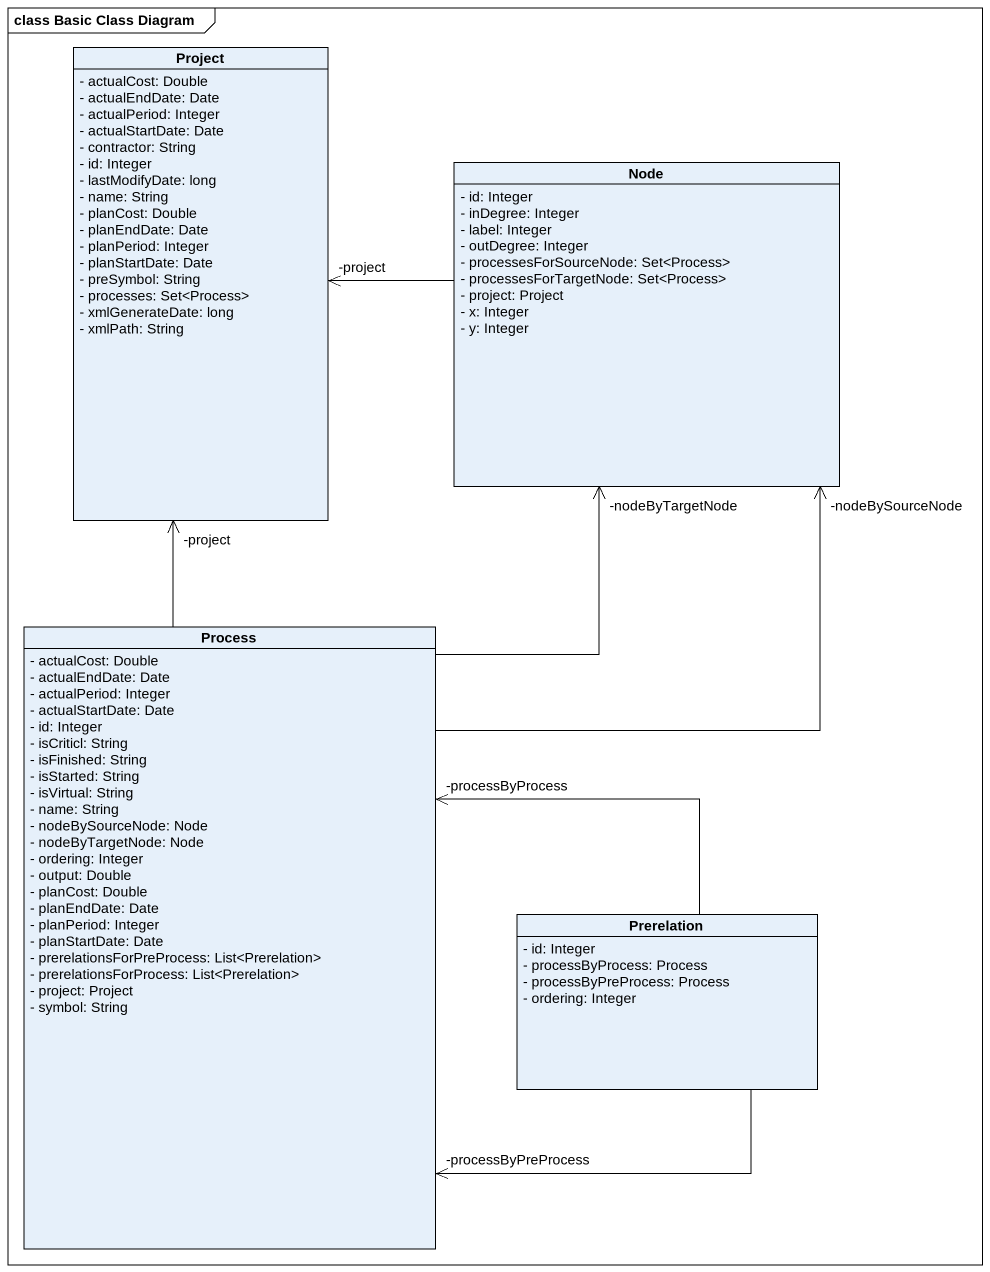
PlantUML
@startuml
mainframe class Basic Class Diagram
hide circle
hide empty members
skinparam classAttributeIconSize 0
class Project {
  - actualCost: Double
  - actualEndDate: Date
  - actualPeriod: Integer
  - actualStartDate: Date
  - contractor: String
  - id: Integer
  - lastModifyDate: long
  - name: String
  - planCost: Double
  - planEndDate: Date
  - planPeriod: Integer
  - planStartDate: Date
  - preSymbol: String
  - processes: Set<Process>
  - xmlGenerateDate: long
  - xmlPath: String
}
class "Node" as Node_ {
  - id: Integer
  - inDegree: Integer
  - label: Integer
  - outDegree: Integer
  - processesForSourceNode: Set<Process>
  - processesForTargetNode: Set<Process>
  - project: Project
  - x: Integer
  - y: Integer
}
class "Process" as Process_ {
  - actualCost: Double
  - actualEndDate: Date
  - actualPeriod: Integer
  - actualStartDate: Date
  - id: Integer
  - isCriticl: String
  - isFinished: String
  - isStarted: String
  - isVirtual: String
  - name: String
  - nodeBySourceNode: Node
  - nodeByTargetNode: Node
  - ordering: Integer
  - output: Double
  - planCost: Double
  - planEndDate: Date
  - planPeriod: Integer
  - planStartDate: Date
  - prerelationsForPreProcess: List<Prerelation>
  - prerelationsForProcess: List<Prerelation>
  - project: Project
  - symbol: String
}
class Prerelation {
  - id: Integer
  - processByProcess: Process
  - processByPreProcess: Process
  - ordering: Integer
}
Node_ -left-> "-project" Project
Process_ -up-> "-project" Project
Process_ -up-> "-nodeBySourceNode" Node_
Process_ -up-> "-nodeByTargetNode" Node_
Prerelation -left-> "-processByPreProcess" Process_
Prerelation -left-> "-processByProcess" Process_
@enduml
